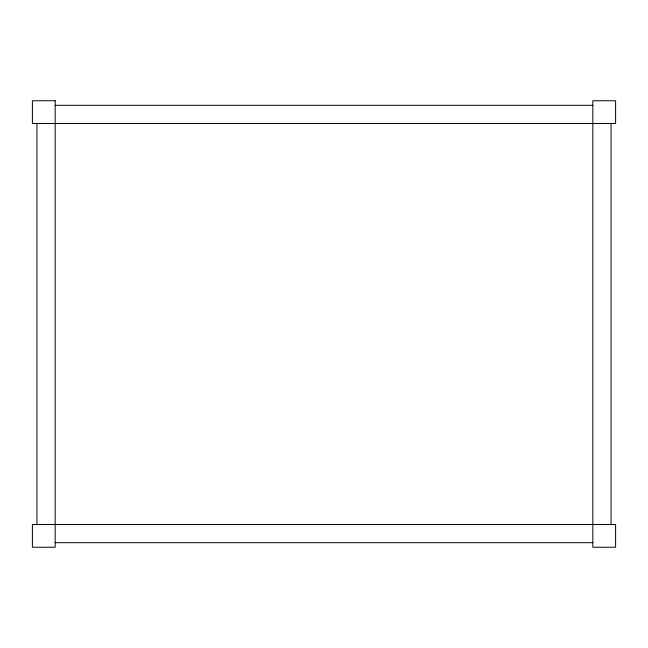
<?xml version="1.0" encoding="UTF-8"?>
<svg xmlns="http://www.w3.org/2000/svg" width="648" height="648" viewBox="0 0 648 648"><rect width="100%" height="100%" fill="white"/><g stroke="black" fill="none" stroke-linecap="round" stroke-linejoin="round"><path stroke-width="0.97" d="M55.185 105.3L592.823 105.3M55.177 542.7L592.823 542.7M611.048 123.525L611.048 524.475M36.952 123.525L36.952 524.475M55.185 100.748L32.4 100.748L32.4 123.525L615.6 123.525L615.6 100.748L592.823 100.748L592.823 547.252L615.6 547.252L615.6 524.475L32.4 524.475L32.4 547.252L55.177 547.252L55.185 100.748"/></g></svg>
